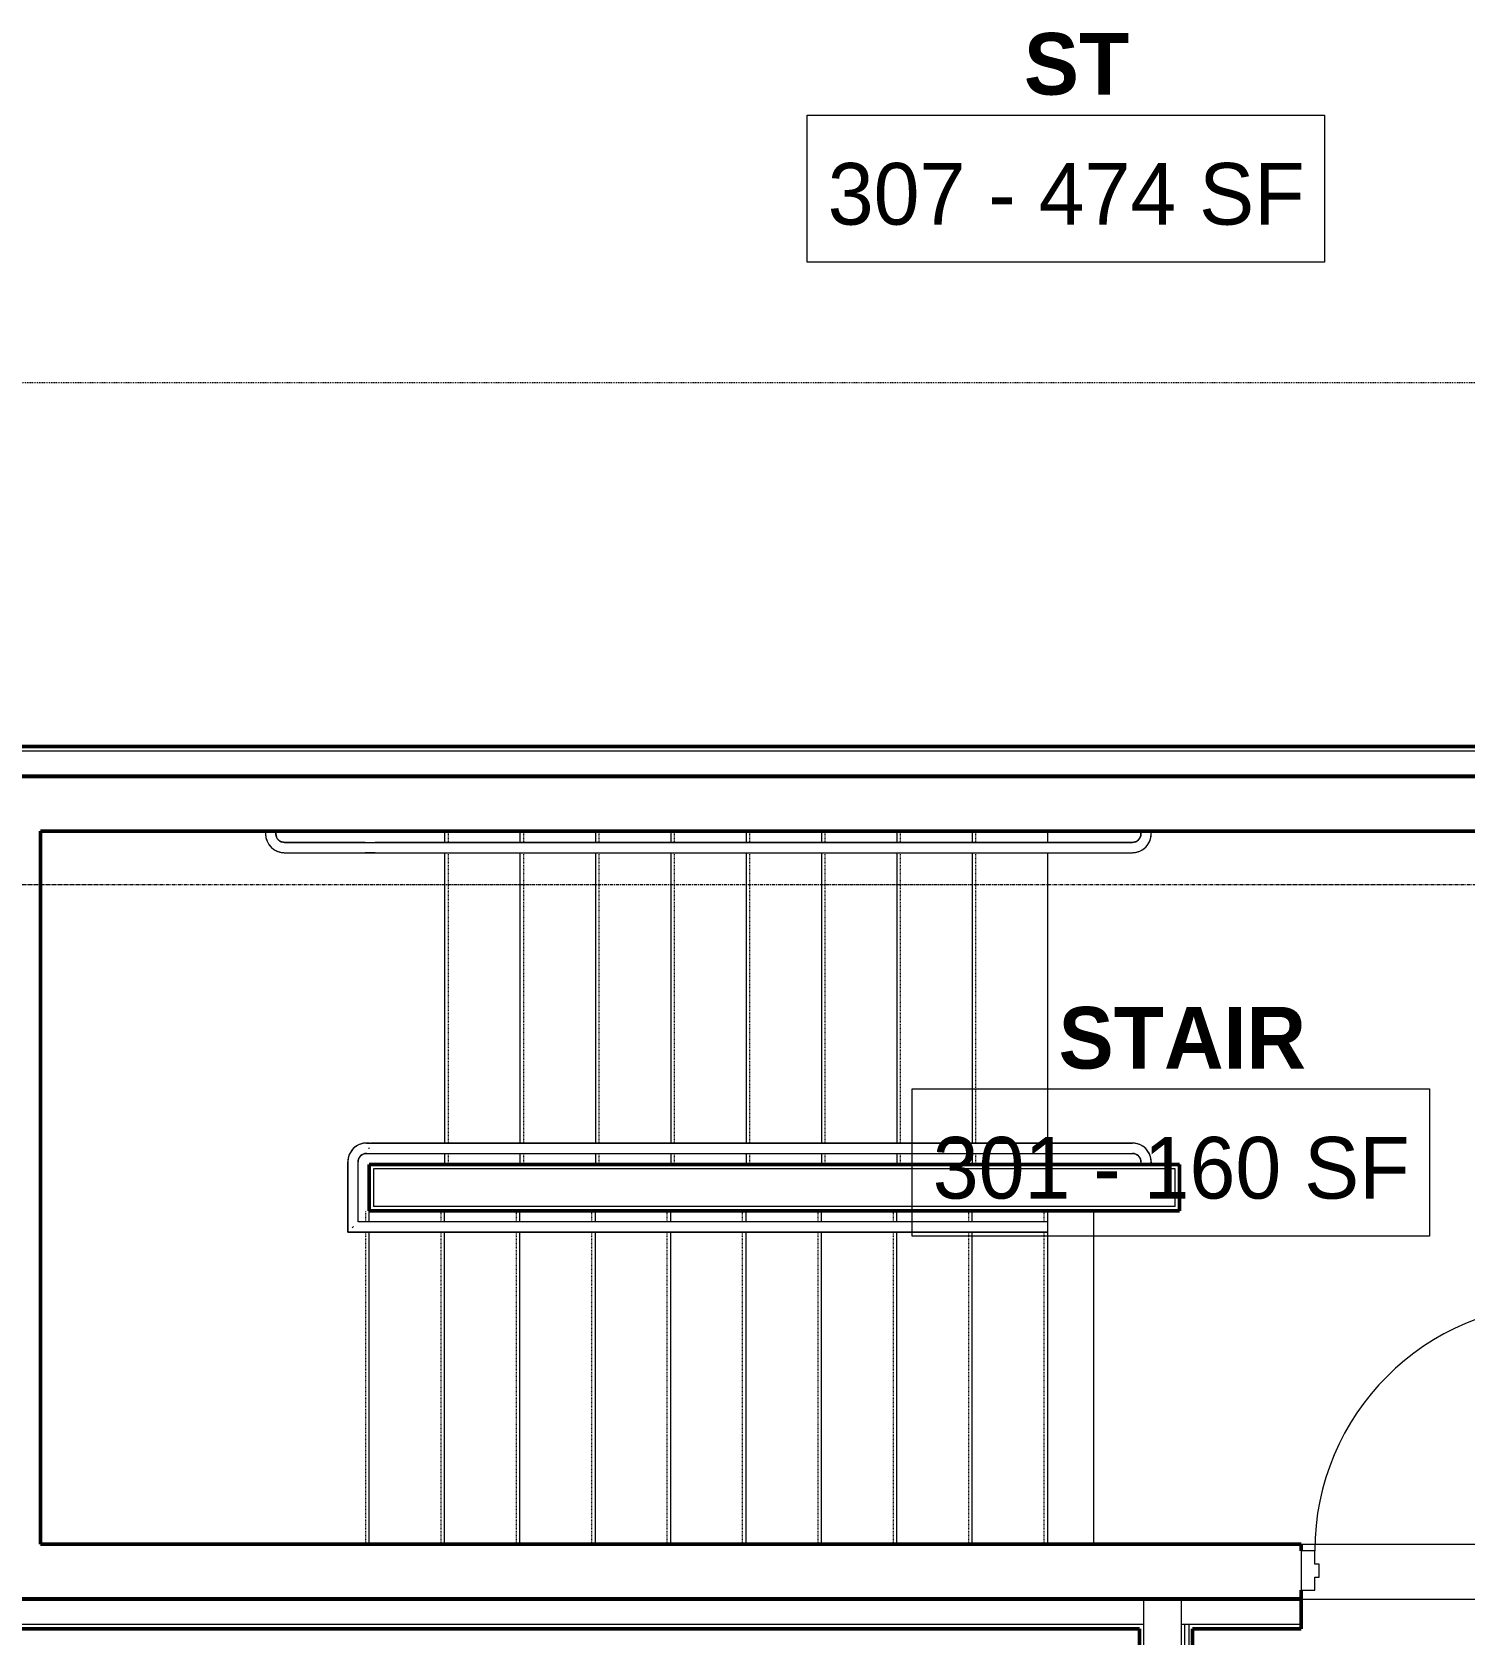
# Model space of a CAD drawing. Header units: inches. Extents: x -4217 to -1814, y 9706 to 12425.
# Drawn here: x -3820.5 to -3611.4, y 11425.7 to 11659.6 of the extents above; entities that cross this region are included whole.
import ezdxf

# ---------------------------------------------------------------- set-up
doc = ezdxf.new("R2010")
doc.units = ezdxf.units.IN
doc.header["$MEASUREMENT"] = 0
for name, pattern in [('Aligning Line 1_8_', [0.25, 0.125, -0.125]), ('Grid Line 1_2_', [0.875, 0.5, -0.125, 0.125, -0.125]), ('Overhead 1_16_', [0.101562, 0.0625, -0.039062])]:
    doc.linetypes.add(name, pattern=pattern)
for name, color, linetype, lineweight in [('A-AREA-IDEN', 2, 'Continuous', 9), ('A-DOOR-1', 250, 'Continuous', 9), ('A-DOOR-FRAM-1', 90, 'Continuous', 20), ('A-FLOR-1', 50, 'Continuous', 13), ('A-FLOR-HRAL-2', 250, 'Continuous', 9), ('A-WALL', 113, 'Continuous', 13), ('A-WALL-11', 113, 'Continuous', 50), ('A-WALL-3', 10, 'Continuous', 50), ('A-WALL-4', 50, 'Continuous', 13), ('G-ANNO-SYMB-1', 147, 'Aligning Line 1_8_', 9), ('I-WALL-1', 10, 'Continuous', 50), ('I-WALL-3', 2, 'Continuous', 50), ('Q-CASE-3', 250, 'Continuous', 9), ('S-GRID-1', 1, 'Grid Line 1_2_', 9), ('S-STRS-3', 250, 'Continuous', 9), ('S-STRS-4', 250, 'Overhead 1_16_', 9)]:
    doc.layers.add(name, color=color, linetype=linetype, lineweight=lineweight)
doc.styles.add('Century Gothic', font='ufonts.com_century-gothic.ttf', dxfattribs={"height": 9})
doc.styles.add('Century Gothic_B', font='GOTHICB.TTF', dxfattribs={"height": 9})

msp = doc.modelspace()

# ---------------------------------------------------------------- linework, layer by layer
at = {"layer": 'A-AREA-IDEN', "flags": 128}
for points in [[(-3707.40116, 11647.49659), (-3631.89564, 11647.49659), (-3631.89564, 11626.00053), (-3707.40116, 11626.00053)], [(-3692.07695, 11505.39051), (-3616.57144, 11505.39051), (-3616.57144, 11483.89445), (-3692.07695, 11483.89445)]]:
    msp.add_lwpolyline(points, close=True, dxfattribs=at)
at = {"layer": 'A-DOOR-1'}
msp.add_arc((-3597.32374, 11437.9894), 36, 90, 180, dxfattribs=at)
at = {"layer": 'A-DOOR-FRAM-1'}
for p, q in [((-3633.32374, 11437.9894), (-3635.32374, 11437.9894)), ((-3635.32374, 11437.9894), (-3635.32374, 11432.2394)), ((-3633.32374, 11436.0519), (-3633.32374, 11437.9894)), ((-3632.69874, 11436.0519), (-3633.32374, 11436.0519)), ((-3633.32374, 11432.2394), (-3633.32374, 11434.1769)), ((-3633.32374, 11434.1769), (-3632.69874, 11434.1769)), ((-3632.69874, 11434.1769), (-3632.69874, 11436.0519)), ((-3635.32374, 11432.2394), (-3633.32374, 11432.2394))]:
    msp.add_line(p, q, dxfattribs=at)
at = {"layer": 'A-FLOR-1'}
for p, q in [((-3672.32374, 11542.9894), (-3672.32374, 11541.35951)), ((-3672.32374, 11539.86984), (-3672.32374, 11497.48451)), ((-3672.32374, 11495.99484), (-3672.32374, 11494.3644)), ((-3635.32374, 11438.9894), (-3599.07374, 11438.9894)), ((-3595.32374, 11430.8894), (-3635.32374, 11430.8894))]:
    msp.add_line(p, q, dxfattribs=at)
at = {"layer": 'A-FLOR-HRAL-2'}
for p, q in [((-3786.44874, 11542.9894), (-3786.44874, 11542.6144)), ((-3786.44874, 11542.9894), (-3786.44874, 11542.6144)), ((-3784.94874, 11542.6144), (-3784.94874, 11542.9894)), ((-3784.94874, 11542.9894), (-3784.94874, 11542.6144)), ((-3658.69874, 11542.9894), (-3658.69874, 11542.6144)), ((-3658.69874, 11542.6144), (-3658.69874, 11542.9894)), ((-3657.19874, 11542.6144), (-3657.19874, 11542.9894)), ((-3657.19874, 11542.6144), (-3657.19874, 11542.9894)), ((-3771.90244, 11541.3644), (-3783.69874, 11541.3644)), ((-3783.69874, 11541.3644), (-3771.90244, 11541.3644)), ((-3783.69874, 11539.8644), (-3771.90244, 11539.8644)), ((-3783.69874, 11539.8644), (-3771.90244, 11539.8644)), ((-3771.90244, 11541.3644), (-3770.83445, 11541.3644)), ((-3771.90244, 11539.8644), (-3770.83445, 11539.8644)), ((-3770.83445, 11541.3644), (-3672.81302, 11541.3644)), ((-3770.83445, 11539.8644), (-3672.81302, 11539.8644)), ((-3759.92324, 11541.3644), (-3770.43396, 11541.3644)), ((-3770.43396, 11539.8644), (-3759.92324, 11539.8644)), ((-3672.41253, 11541.3644), (-3759.92324, 11541.3644)), ((-3759.92324, 11539.8644), (-3672.41253, 11539.8644)), ((-3672.81302, 11541.3644), (-3671.74504, 11541.3644)), ((-3672.81302, 11539.8644), (-3671.74504, 11539.8644)), ((-3659.94874, 11541.3644), (-3671.74504, 11541.3644)), ((-3671.74504, 11541.3644), (-3659.94874, 11541.3644)), ((-3671.74504, 11539.8644), (-3659.94874, 11539.8644)), ((-3671.74504, 11539.8644), (-3659.94874, 11539.8644)), ((-3771.30474, 11497.4894), (-3771.69874, 11497.4894)), ((-3771.69874, 11497.4894), (-3771.32374, 11497.4894)), ((-3771.32374, 11497.4894), (-3672.81302, 11497.4894)), ((-3759.92324, 11497.4894), (-3771.10672, 11497.4894)), ((-3672.41253, 11497.4894), (-3759.92324, 11497.4894)), ((-3672.81302, 11497.4894), (-3671.74504, 11497.4894)), ((-3659.94874, 11497.4894), (-3671.74504, 11497.4894)), ((-3671.74504, 11497.4894), (-3659.94874, 11497.4894)), ((-3771.69874, 11495.9894), (-3771.30474, 11495.9894)), ((-3771.69874, 11495.9894), (-3771.32374, 11495.9894)), ((-3771.32374, 11495.9894), (-3672.81302, 11495.9894)), ((-3771.10672, 11495.9894), (-3759.92324, 11495.9894)), ((-3759.92324, 11495.9894), (-3672.41253, 11495.9894)), ((-3672.81302, 11495.9894), (-3671.74504, 11495.9894)), ((-3671.74504, 11495.9894), (-3659.94874, 11495.9894)), ((-3671.74504, 11495.9894), (-3659.94874, 11495.9894)), ((-3774.44874, 11494.7394), (-3774.44874, 11484.4894)), ((-3774.44874, 11484.4894), (-3774.44874, 11494.7394)), ((-3772.94874, 11485.9894), (-3772.94874, 11494.7394)), ((-3772.94874, 11485.9894), (-3772.94874, 11494.7394)), ((-3658.69874, 11494.7394), (-3658.69874, 11494.3644)), ((-3658.69874, 11494.7394), (-3658.69874, 11494.3644)), ((-3657.19874, 11494.3644), (-3657.19874, 11494.7394)), ((-3657.19874, 11494.7394), (-3657.19874, 11494.3644)), ((-3771.90244, 11485.9894), (-3772.94874, 11485.9894)), ((-3771.90244, 11485.9894), (-3772.94874, 11485.9894)), ((-3770.83445, 11485.9894), (-3771.90244, 11485.9894)), ((-3672.32374, 11485.9894), (-3771.23495, 11485.9894)), ((-3672.32374, 11485.9894), (-3770.83445, 11485.9894)), ((-3774.44874, 11484.4894), (-3771.90244, 11484.4894)), ((-3771.90244, 11484.4894), (-3774.44874, 11484.4894)), ((-3770.83445, 11484.4894), (-3771.90244, 11484.4894)), ((-3771.23495, 11484.4894), (-3672.32374, 11484.4894)), ((-3672.32374, 11484.4894), (-3770.83445, 11484.4894))]:
    msp.add_line(p, q, dxfattribs=at)
at = {"layer": 'A-FLOR-HRAL-2', "flags": 128}
for points in [[(-3786.44874, 11542.6144), (-3786.44654, 11542.50443), (-3786.43994, 11542.39463), (-3786.42896, 11542.28519), (-3786.41361, 11542.17627), (-3786.39392, 11542.06806), (-3786.36992, 11541.96071), (-3786.34164, 11541.85442), (-3786.30913, 11541.74934), (-3786.27245, 11541.64564), (-3786.23165, 11541.5435), (-3786.1868, 11541.44306), (-3786.13797, 11541.3445), (-3786.08524, 11541.24798), (-3786.02869, 11541.15363), (-3785.96841, 11541.06163), (-3785.9045, 11540.97211), (-3785.83706, 11540.88522), (-3785.7662, 11540.80109), (-3785.69204, 11540.71986), (-3785.61468, 11540.64167), (-3785.53426, 11540.56663), (-3785.4509, 11540.49486), (-3785.36474, 11540.42649), (-3785.27592, 11540.36162), (-3785.18457, 11540.30035), (-3785.09084, 11540.24278), (-3784.99489, 11540.18901), (-3784.89686, 11540.13912), (-3784.79692, 11540.09319), (-3784.69522, 11540.05129), (-3784.59193, 11540.01349), (-3784.4872, 11539.97985), (-3784.38122, 11539.95043), (-3784.27414, 11539.92527), (-3784.16615, 11539.90441), (-3784.0574, 11539.88789), (-3783.94808, 11539.87572), (-3783.83837, 11539.86794), (-3783.72843, 11539.86456), (-3783.69874, 11539.8644)], [(-3783.69874, 11541.3644), (-3783.74872, 11541.3654), (-3783.79863, 11541.36839), (-3783.84838, 11541.37339), (-3783.89788, 11541.38036), (-3783.94707, 11541.38931), (-3783.99586, 11541.40022), (-3784.04418, 11541.41308), (-3784.09194, 11541.42785), (-3784.13908, 11541.44453), (-3784.18551, 11541.46307), (-3784.23116, 11541.48346), (-3784.27596, 11541.50565), (-3784.31984, 11541.52962), (-3784.36272, 11541.55533), (-3784.40454, 11541.58273), (-3784.44523, 11541.61178), (-3784.48473, 11541.64243), (-3784.52297, 11541.67464), (-3784.55989, 11541.70835), (-3784.59543, 11541.74351), (-3784.62954, 11541.78007), (-3784.66216, 11541.81796), (-3784.69324, 11541.85712), (-3784.72273, 11541.8975), (-3784.75058, 11541.93902), (-3784.77674, 11541.98162), (-3784.80118, 11542.02524), (-3784.82386, 11542.06979), (-3784.84474, 11542.11522), (-3784.86379, 11542.16145), (-3784.88097, 11542.2084), (-3784.89626, 11542.256), (-3784.90963, 11542.30418), (-3784.92107, 11542.35285), (-3784.93055, 11542.40194), (-3784.93806, 11542.45137), (-3784.94359, 11542.50106), (-3784.94712, 11542.55093), (-3784.94866, 11542.6009), (-3784.94874, 11542.6144)], [(-3659.94874, 11539.8644), (-3659.83877, 11539.8666), (-3659.72897, 11539.87319), (-3659.61953, 11539.88417), (-3659.51061, 11539.89952), (-3659.4024, 11539.91921), (-3659.29505, 11539.94322), (-3659.18876, 11539.97149), (-3659.08368, 11540.004), (-3658.97998, 11540.04068), (-3658.87784, 11540.08148), (-3658.7774, 11540.12633), (-3658.67884, 11540.17516), (-3658.58232, 11540.22789), (-3658.48797, 11540.28444), (-3658.39597, 11540.34472), (-3658.30645, 11540.40863), (-3658.21956, 11540.47607), (-3658.13543, 11540.54693), (-3658.0542, 11540.6211), (-3657.97601, 11540.69845), (-3657.90097, 11540.77887), (-3657.8292, 11540.86223), (-3657.76083, 11540.94839), (-3657.69596, 11541.03722), (-3657.63469, 11541.12856), (-3657.57713, 11541.22229), (-3657.52335, 11541.31824), (-3657.47346, 11541.41627), (-3657.42753, 11541.51621), (-3657.38563, 11541.61791), (-3657.34783, 11541.72121), (-3657.31419, 11541.82593), (-3657.28477, 11541.93191), (-3657.25961, 11542.03899), (-3657.23875, 11542.14699), (-3657.22223, 11542.25573), (-3657.21006, 11542.36505), (-3657.20228, 11542.47477), (-3657.1989, 11542.58471), (-3657.19874, 11542.6144)], [(-3658.69874, 11542.6144), (-3658.69974, 11542.56441), (-3658.70273, 11542.5145), (-3658.70773, 11542.46476), (-3658.7147, 11542.41525), (-3658.72365, 11542.36606), (-3658.73456, 11542.31727), (-3658.74742, 11542.26895), (-3658.76219, 11542.22119), (-3658.77887, 11542.17405), (-3658.79741, 11542.12762), (-3658.8178, 11542.08197), (-3658.83999, 11542.03717), (-3658.86396, 11541.9933), (-3658.88967, 11541.95041), (-3658.91707, 11541.90859), (-3658.94612, 11541.8679), (-3658.97677, 11541.8284), (-3659.00898, 11541.79017), (-3659.04269, 11541.75324), (-3659.07785, 11541.7177), (-3659.11441, 11541.68359), (-3659.1523, 11541.65097), (-3659.19146, 11541.61989), (-3659.23184, 11541.59041), (-3659.27336, 11541.56256), (-3659.31596, 11541.53639), (-3659.35958, 11541.51195), (-3659.40413, 11541.48927), (-3659.44956, 11541.46839), (-3659.49579, 11541.44935), (-3659.54274, 11541.43217), (-3659.59034, 11541.41688), (-3659.63852, 11541.4035), (-3659.68719, 11541.39207), (-3659.73628, 11541.38258), (-3659.78571, 11541.37507), (-3659.8354, 11541.36955), (-3659.88527, 11541.36601), (-3659.93524, 11541.36447), (-3659.94874, 11541.3644)], [(-3771.90244, 11541.3644), (-3771.79247, 11541.3644), (-3771.68267, 11541.3644), (-3771.57323, 11541.3644), (-3771.46431, 11541.3644), (-3771.3561, 11541.3644), (-3771.24876, 11541.3644), (-3771.14246, 11541.3644), (-3771.03738, 11541.3644), (-3770.93368, 11541.3644), (-3770.83154, 11541.3644), (-3770.7311, 11541.3644), (-3770.63254, 11541.3644), (-3770.53602, 11541.3644), (-3770.44168, 11541.3644), (-3770.43396, 11541.3644)], [(-3770.43396, 11539.8644), (-3770.52811, 11539.8644), (-3770.62446, 11539.8644), (-3770.72286, 11539.8644), (-3770.82314, 11539.8644), (-3770.92515, 11539.8644), (-3771.02873, 11539.8644), (-3771.1337, 11539.8644), (-3771.2399, 11539.8644), (-3771.34716, 11539.8644), (-3771.45531, 11539.8644), (-3771.56418, 11539.8644), (-3771.67358, 11539.8644), (-3771.78336, 11539.8644), (-3771.89332, 11539.8644), (-3771.90244, 11539.8644)], [(-3671.74504, 11541.3644), (-3671.79502, 11541.3644), (-3671.84493, 11541.3644), (-3671.89468, 11541.3644), (-3671.94418, 11541.3644), (-3671.99337, 11541.3644), (-3672.04216, 11541.3644), (-3672.09048, 11541.3644), (-3672.13824, 11541.3644), (-3672.18538, 11541.3644), (-3672.23181, 11541.3644), (-3672.27746, 11541.3644), (-3672.32226, 11541.3644), (-3672.36614, 11541.3644), (-3672.40902, 11541.3644), (-3672.41253, 11541.3644)], [(-3672.41253, 11539.8644), (-3672.36973, 11539.8644), (-3672.32593, 11539.8644), (-3672.28121, 11539.8644), (-3672.23562, 11539.8644), (-3672.18926, 11539.8644), (-3672.14218, 11539.8644), (-3672.09446, 11539.8644), (-3672.04619, 11539.8644), (-3671.99743, 11539.8644), (-3671.94827, 11539.8644), (-3671.89879, 11539.8644), (-3671.84906, 11539.8644), (-3671.79916, 11539.8644), (-3671.74918, 11539.8644), (-3671.74504, 11539.8644)], [(-3771.69874, 11497.4894), (-3771.80871, 11497.4872), (-3771.9185, 11497.4806), (-3772.02795, 11497.46962), (-3772.13686, 11497.45427), (-3772.24508, 11497.43458), (-3772.35242, 11497.41058), (-3772.45871, 11497.3823), (-3772.56379, 11497.34979), (-3772.66749, 11497.31311), (-3772.76964, 11497.27231), (-3772.87007, 11497.22746), (-3772.96863, 11497.17863), (-3773.06516, 11497.1259), (-3773.1595, 11497.06935), (-3773.2515, 11497.00907), (-3773.34102, 11496.94516), (-3773.42792, 11496.87772), (-3773.51204, 11496.80686), (-3773.59327, 11496.7327), (-3773.67147, 11496.65534), (-3773.74651, 11496.57492), (-3773.81827, 11496.49156), (-3773.88664, 11496.4054), (-3773.95151, 11496.31658), (-3774.01278, 11496.22523), (-3774.07035, 11496.1315), (-3774.12412, 11496.03555), (-3774.17401, 11495.93752), (-3774.21995, 11495.83758), (-3774.26184, 11495.73588), (-3774.29964, 11495.63259), (-3774.33328, 11495.52786), (-3774.3627, 11495.42188), (-3774.38786, 11495.3148), (-3774.40872, 11495.20681), (-3774.42525, 11495.09806), (-3774.43741, 11494.98874), (-3774.44519, 11494.87903), (-3774.44858, 11494.76909), (-3774.44874, 11494.7394)], [(-3671.74504, 11497.4894), (-3671.79502, 11497.4894), (-3671.84493, 11497.4894), (-3671.89468, 11497.4894), (-3671.94418, 11497.4894), (-3671.99337, 11497.4894), (-3672.04216, 11497.4894), (-3672.09048, 11497.4894), (-3672.13824, 11497.4894), (-3672.18538, 11497.4894), (-3672.23181, 11497.4894), (-3672.27746, 11497.4894), (-3672.32226, 11497.4894), (-3672.36614, 11497.4894), (-3672.40902, 11497.4894), (-3672.41253, 11497.4894)], [(-3657.19874, 11494.7394), (-3657.20094, 11494.84937), (-3657.20753, 11494.95916), (-3657.21851, 11495.0686), (-3657.23386, 11495.17752), (-3657.25355, 11495.28574), (-3657.27756, 11495.39308), (-3657.30583, 11495.49937), (-3657.33834, 11495.60445), (-3657.37502, 11495.70815), (-3657.41582, 11495.8103), (-3657.46067, 11495.91073), (-3657.5095, 11496.00929), (-3657.56223, 11496.10582), (-3657.61879, 11496.20016), (-3657.67906, 11496.29216), (-3657.74297, 11496.38168), (-3657.81041, 11496.46858), (-3657.88127, 11496.5527), (-3657.95544, 11496.63393), (-3658.03279, 11496.71213), (-3658.11321, 11496.78716), (-3658.19657, 11496.85893), (-3658.28273, 11496.9273), (-3658.37156, 11496.99217), (-3658.46291, 11497.05344), (-3658.55663, 11497.11101), (-3658.65258, 11497.16478), (-3658.75061, 11497.21467), (-3658.85055, 11497.2606), (-3658.95225, 11497.3025), (-3659.05555, 11497.3403), (-3659.16027, 11497.37394), (-3659.26625, 11497.40336), (-3659.37333, 11497.42852), (-3659.48133, 11497.44938), (-3659.59007, 11497.46591), (-3659.69939, 11497.47807), (-3659.80911, 11497.48585), (-3659.91905, 11497.48924), (-3659.94874, 11497.4894)], [(-3772.94874, 11494.7394), (-3772.94774, 11494.78938), (-3772.94474, 11494.83929), (-3772.93975, 11494.88904), (-3772.93277, 11494.93854), (-3772.92382, 11494.98773), (-3772.91291, 11495.03652), (-3772.90006, 11495.08484), (-3772.88528, 11495.1326), (-3772.86861, 11495.17974), (-3772.85006, 11495.22617), (-3772.82968, 11495.27182), (-3772.80748, 11495.31662), (-3772.78351, 11495.3605), (-3772.75781, 11495.40338), (-3772.73041, 11495.4452), (-3772.70136, 11495.48589), (-3772.6707, 11495.52539), (-3772.63849, 11495.56363), (-3772.60478, 11495.60055), (-3772.56962, 11495.63609), (-3772.53307, 11495.6702), (-3772.49518, 11495.70282), (-3772.45601, 11495.7339), (-3772.41564, 11495.76339), (-3772.37411, 11495.79123), (-3772.33151, 11495.8174), (-3772.2879, 11495.84184), (-3772.24334, 11495.86452), (-3772.19791, 11495.8854), (-3772.15168, 11495.90444), (-3772.10473, 11495.92163), (-3772.05713, 11495.93692), (-3772.00896, 11495.95029), (-3771.96029, 11495.96173), (-3771.9112, 11495.97121), (-3771.86177, 11495.97872), (-3771.81208, 11495.98425), (-3771.7622, 11495.98778), (-3771.71223, 11495.98932), (-3771.69874, 11495.9894)], [(-3672.41253, 11495.9894), (-3672.36973, 11495.9894), (-3672.32593, 11495.9894), (-3672.28121, 11495.9894), (-3672.23562, 11495.9894), (-3672.18926, 11495.9894), (-3672.14218, 11495.9894), (-3672.09446, 11495.9894), (-3672.04619, 11495.9894), (-3671.99743, 11495.9894), (-3671.94827, 11495.9894), (-3671.89879, 11495.9894), (-3671.84906, 11495.9894), (-3671.79916, 11495.9894), (-3671.74918, 11495.9894), (-3671.74504, 11495.9894)], [(-3659.94874, 11495.9894), (-3659.89875, 11495.9884), (-3659.84884, 11495.9854), (-3659.7991, 11495.98041), (-3659.74959, 11495.97343), (-3659.7004, 11495.96448), (-3659.65161, 11495.95357), (-3659.60329, 11495.94072), (-3659.55553, 11495.92594), (-3659.50839, 11495.90927), (-3659.46196, 11495.89072), (-3659.41631, 11495.87034), (-3659.37151, 11495.84814), (-3659.32764, 11495.82417), (-3659.28475, 11495.79846), (-3659.24293, 11495.77107), (-3659.20224, 11495.74202), (-3659.16275, 11495.71136), (-3659.12451, 11495.67915), (-3659.08758, 11495.64544), (-3659.05204, 11495.61028), (-3659.01793, 11495.57372), (-3658.98531, 11495.53584), (-3658.95423, 11495.49667), (-3658.92475, 11495.4563), (-3658.8969, 11495.41477), (-3658.87073, 11495.37217), (-3658.84629, 11495.32856), (-3658.82361, 11495.284), (-3658.80273, 11495.23857), (-3658.78369, 11495.19234), (-3658.76651, 11495.14539), (-3658.75122, 11495.09779), (-3658.73784, 11495.04962), (-3658.72641, 11495.00094), (-3658.71692, 11494.95186), (-3658.70941, 11494.90243), (-3658.70389, 11494.85274), (-3658.70035, 11494.80286), (-3658.69881, 11494.75289), (-3658.69874, 11494.7394)], [(-3771.23495, 11485.9894), (-3771.27774, 11485.9894), (-3771.32154, 11485.9894), (-3771.36627, 11485.9894), (-3771.41185, 11485.9894), (-3771.45822, 11485.9894), (-3771.5053, 11485.9894), (-3771.55301, 11485.9894), (-3771.60128, 11485.9894), (-3771.65004, 11485.9894), (-3771.6992, 11485.9894), (-3771.74868, 11485.9894), (-3771.79841, 11485.9894), (-3771.84831, 11485.9894), (-3771.89829, 11485.9894), (-3771.90244, 11485.9894)], [(-3771.90244, 11484.4894), (-3771.85245, 11484.4894), (-3771.80254, 11484.4894), (-3771.7528, 11484.4894), (-3771.70329, 11484.4894), (-3771.6541, 11484.4894), (-3771.60531, 11484.4894), (-3771.55699, 11484.4894), (-3771.50923, 11484.4894), (-3771.46209, 11484.4894), (-3771.41566, 11484.4894), (-3771.37001, 11484.4894), (-3771.32521, 11484.4894), (-3771.28134, 11484.4894), (-3771.23845, 11484.4894), (-3771.23495, 11484.4894)]]:
    msp.add_lwpolyline(points, dxfattribs=at)
at = {"layer": 'A-FLOR-HRAL-2'}
for centre, radius, start, end in [((-3783.69874, 11542.6144), 2.75, 180, 270), ((-3783.69874, 11542.6144), 1.25, 180, 270), ((-3659.94874, 11542.6144), 2.75, 270, 0), ((-3659.94874, 11542.6144), 1.25, 270, 0), ((-3771.69874, 11494.7394), 2.75, 90, 180), ((-3659.94874, 11494.7394), 2.75, 0, 90), ((-3771.69874, 11494.7394), 1.25, 90, 180), ((-3659.94874, 11494.7394), 1.25, 0, 90)]:
    msp.add_arc(centre, radius, start, end, dxfattribs=at)
msp.add_open_spline([(-3771.32257, 11496.66159), (-3771.32335, 11496.68744), (-3771.32414, 11496.73943), (-3771.32331, 11496.79129), (-3771.3225, 11496.81707)], degree=3, dxfattribs=at)
msp.add_open_spline([(-3773.60682, 11485.33136), (-3773.62117, 11485.3171), (-3773.65195, 11485.28649), (-3773.69874, 11485.2394), (-3773.74553, 11485.1923), (-3773.7763, 11485.16169), (-3773.79066, 11485.14743)], degree=3, knots=[0.46086967964, 0.46086967964, 0.46086967964, 0.46086967964, 0.47916666667, 0.5, 0.52083333333, 0.53913032036, 0.53913032036, 0.53913032036, 0.53913032036], dxfattribs=at)
at = {"layer": 'A-WALL'}
for p, q in [((-3827.32374, 11554.7394), (-3486.67374, 11554.7394)), ((-3827.32374, 11551.2394), (-3481.17374, 11551.2394)), ((-3635.32374, 11430.7394), (-3827.32374, 11430.7394)), ((-3658.27374, 11363.2394), (-3658.27374, 11430.7394)), ((-3652.77374, 11368.7394), (-3652.77374, 11430.7394)), ((-3658.27374, 11427.2394), (-3827.32374, 11427.2394)), ((-3635.32374, 11427.2394), (-3652.77374, 11427.2394)), ((-3652.27374, 11369.2394), (-3652.27374, 11427.2394)), ((-3651.64874, 11370.3644), (-3651.64874, 11427.2394))]:
    msp.add_line(p, q, dxfattribs=at)
at = {"layer": 'A-WALL-11'}
for p, q in [((-3487.29874, 11555.3644), (-3827.32374, 11555.3644)), ((-3827.32374, 11550.9894), (-3487.29874, 11550.9894)), ((-3635.32374, 11430.9894), (-3827.32374, 11430.9894)), ((-3635.32374, 11426.6144), (-3635.32374, 11430.9894)), ((-3827.32374, 11426.6144), (-3658.89874, 11426.6144)), ((-3651.14874, 11426.6144), (-3635.32374, 11426.6144))]:
    msp.add_line(p, q, dxfattribs=at)
at = {"layer": 'A-WALL-3'}
for p, q in [((-3819.32374, 11550.9894), (-3827.32374, 11550.9894)), ((-3587.32374, 11550.9894), (-3819.32374, 11550.9894)), ((-3819.32374, 11438.9894), (-3819.32374, 11542.9894)), ((-3819.32374, 11542.9894), (-3587.32374, 11542.9894)), ((-3635.32374, 11438.9894), (-3819.32374, 11438.9894)), ((-3635.32374, 11437.9894), (-3635.32374, 11438.9894)), ((-3635.32374, 11430.9894), (-3635.32374, 11432.2394)), ((-3827.32374, 11430.9894), (-3635.32374, 11430.9894))]:
    msp.add_line(p, q, dxfattribs=at)
at = {"layer": 'A-WALL-4'}
for p, q in [((-3770.69874, 11493.7394), (-3770.69874, 11488.2394)), ((-3653.69874, 11493.7394), (-3770.69874, 11493.7394)), ((-3653.69874, 11488.2394), (-3653.69874, 11493.7394)), ((-3653.69874, 11488.2394), (-3770.69874, 11488.2394))]:
    msp.add_line(p, q, dxfattribs=at)
at = {"layer": 'G-ANNO-SYMB-1'}
msp.add_line((-3429.66725, 11608.39373), (-3865.74625, 11608.39373), dxfattribs=at)
at = {"layer": 'I-WALL-1'}
for p, q in [((-3653.07374, 11494.3644), (-3771.32374, 11494.3644)), ((-3771.32374, 11494.3644), (-3771.32374, 11493.7394)), ((-3771.32374, 11493.7394), (-3771.32374, 11488.2394)), ((-3653.07374, 11493.7394), (-3653.07374, 11494.3644)), ((-3653.07374, 11488.2394), (-3653.07374, 11493.7394)), ((-3771.32374, 11488.2394), (-3771.32374, 11487.6144)), ((-3653.07374, 11487.6144), (-3653.07374, 11488.2394)), ((-3771.32374, 11487.6144), (-3653.07374, 11487.6144))]:
    msp.add_line(p, q, dxfattribs=at)
at = {"layer": 'I-WALL-3'}
for p, q in [((-3658.89874, 11426.6144), (-3658.89874, 11362.6144)), ((-3651.14874, 11370.3644), (-3651.14874, 11426.6144))]:
    msp.add_line(p, q, dxfattribs=at)
at = {"layer": 'Q-CASE-3'}
for p, q in [((-3672.32374, 11487.6144), (-3672.32374, 11438.9894)), ((-3665.57374, 11438.9894), (-3665.57374, 11487.6144))]:
    msp.add_line(p, q, dxfattribs=at)
at = {"layer": 'S-GRID-1'}
msp.add_line((-1814.20638, 11535.1894), (-4168.71446, 11535.1894), dxfattribs=at)
at = {"layer": 'S-STRS-3'}
for p, q in [((-3760.32374, 11542.9894), (-3760.32374, 11541.3644)), ((-3749.32374, 11542.9894), (-3749.32374, 11541.3644)), ((-3738.32374, 11542.9894), (-3738.32374, 11541.3644)), ((-3727.32374, 11542.9894), (-3727.32374, 11541.3644)), ((-3716.32374, 11542.9894), (-3716.32374, 11541.3644)), ((-3705.32374, 11542.9894), (-3705.32374, 11541.3644)), ((-3694.32374, 11542.9894), (-3694.32374, 11541.3644)), ((-3683.32374, 11542.9894), (-3683.32374, 11541.3644)), ((-3672.32374, 11542.9894), (-3672.32374, 11541.35951)), ((-3760.32374, 11539.8644), (-3760.32374, 11497.4894)), ((-3749.32374, 11539.8644), (-3749.32374, 11497.4894)), ((-3738.32374, 11539.8644), (-3738.32374, 11497.4894)), ((-3727.32374, 11539.8644), (-3727.32374, 11497.4894)), ((-3716.32374, 11539.8644), (-3716.32374, 11497.4894)), ((-3705.32374, 11539.8644), (-3705.32374, 11497.4894)), ((-3694.32374, 11539.8644), (-3694.32374, 11497.4894)), ((-3683.32374, 11539.8644), (-3683.32374, 11497.4894)), ((-3672.32374, 11539.86984), (-3672.32374, 11497.48451)), ((-3760.32374, 11495.9894), (-3760.32374, 11494.3644)), ((-3749.32374, 11495.9894), (-3749.32374, 11494.3644)), ((-3738.32374, 11495.9894), (-3738.32374, 11494.3644)), ((-3727.32374, 11495.9894), (-3727.32374, 11494.3644)), ((-3716.32374, 11495.9894), (-3716.32374, 11494.3644)), ((-3705.32374, 11495.9894), (-3705.32374, 11494.3644)), ((-3694.32374, 11495.9894), (-3694.32374, 11494.3644)), ((-3683.32374, 11495.9894), (-3683.32374, 11494.3644)), ((-3672.32374, 11495.99484), (-3672.32374, 11494.3644)), ((-3771.32374, 11485.98395), (-3771.32374, 11487.6144)), ((-3760.32374, 11485.9894), (-3760.32374, 11487.6144)), ((-3749.32374, 11485.9894), (-3749.32374, 11487.6144)), ((-3738.32374, 11485.9894), (-3738.32374, 11487.6144)), ((-3727.32374, 11485.9894), (-3727.32374, 11487.6144)), ((-3716.32374, 11485.9894), (-3716.32374, 11487.6144)), ((-3705.32374, 11485.9894), (-3705.32374, 11487.6144)), ((-3694.32374, 11485.9894), (-3694.32374, 11487.6144)), ((-3683.32374, 11485.9894), (-3683.32374, 11487.6144)), ((-3771.32374, 11438.9894), (-3771.32374, 11484.49429)), ((-3760.32374, 11438.9894), (-3760.32374, 11484.4894)), ((-3749.32374, 11438.9894), (-3749.32374, 11484.4894)), ((-3738.32374, 11438.9894), (-3738.32374, 11484.4894)), ((-3727.32374, 11438.9894), (-3727.32374, 11484.4894)), ((-3716.32374, 11438.9894), (-3716.32374, 11484.4894)), ((-3705.32374, 11438.9894), (-3705.32374, 11484.4894)), ((-3694.32374, 11438.9894), (-3694.32374, 11484.4894)), ((-3683.32374, 11438.9894), (-3683.32374, 11484.4894))]:
    msp.add_line(p, q, dxfattribs=at)
at = {"layer": 'S-STRS-4'}
for p, q in [((-3759.82374, 11542.9894), (-3759.82374, 11541.3644)), ((-3748.82374, 11542.9894), (-3748.82374, 11541.3644)), ((-3737.82374, 11542.9894), (-3737.82374, 11541.3644)), ((-3726.82374, 11542.9894), (-3726.82374, 11541.3644)), ((-3715.82374, 11542.9894), (-3715.82374, 11541.3644)), ((-3704.82374, 11542.9894), (-3704.82374, 11541.3644)), ((-3693.82374, 11542.9894), (-3693.82374, 11541.3644)), ((-3682.82374, 11542.9894), (-3682.82374, 11541.3644)), ((-3759.82374, 11539.8644), (-3759.82374, 11497.4894)), ((-3748.82374, 11539.8644), (-3748.82374, 11497.4894)), ((-3737.82374, 11539.8644), (-3737.82374, 11497.4894)), ((-3726.82374, 11539.8644), (-3726.82374, 11497.4894)), ((-3715.82374, 11539.8644), (-3715.82374, 11497.4894)), ((-3704.82374, 11539.8644), (-3704.82374, 11497.4894)), ((-3693.82374, 11539.8644), (-3693.82374, 11497.4894)), ((-3682.82374, 11539.8644), (-3682.82374, 11497.4894)), ((-3759.82374, 11495.9894), (-3759.82374, 11494.3644)), ((-3748.82374, 11495.9894), (-3748.82374, 11494.3644)), ((-3737.82374, 11495.9894), (-3737.82374, 11494.3644)), ((-3726.82374, 11495.9894), (-3726.82374, 11494.3644)), ((-3715.82374, 11495.9894), (-3715.82374, 11494.3644)), ((-3704.82374, 11495.9894), (-3704.82374, 11494.3644)), ((-3693.82374, 11495.9894), (-3693.82374, 11494.3644)), ((-3682.82374, 11495.9894), (-3682.82374, 11494.3644)), ((-3771.82374, 11485.98627), (-3771.82374, 11487.6144)), ((-3760.82374, 11485.9894), (-3760.82374, 11487.6144)), ((-3749.82374, 11485.9894), (-3749.82374, 11487.6144)), ((-3738.82374, 11485.9894), (-3738.82374, 11487.6144)), ((-3727.82374, 11485.9894), (-3727.82374, 11487.6144)), ((-3716.82374, 11485.9894), (-3716.82374, 11487.6144)), ((-3705.82374, 11485.9894), (-3705.82374, 11487.6144)), ((-3694.82374, 11485.9894), (-3694.82374, 11487.6144)), ((-3683.82374, 11485.9894), (-3683.82374, 11487.6144)), ((-3672.82374, 11485.9894), (-3672.82374, 11487.6144)), ((-3771.82374, 11438.9894), (-3771.82374, 11484.49277)), ((-3760.82374, 11438.9894), (-3760.82374, 11484.4894)), ((-3749.82374, 11438.9894), (-3749.82374, 11484.4894)), ((-3738.82374, 11438.9894), (-3738.82374, 11484.4894)), ((-3727.82374, 11438.9894), (-3727.82374, 11484.4894)), ((-3716.82374, 11438.9894), (-3716.82374, 11484.4894)), ((-3705.82374, 11438.9894), (-3705.82374, 11484.4894)), ((-3694.82374, 11438.9894), (-3694.82374, 11484.4894)), ((-3683.82374, 11438.9894), (-3683.82374, 11484.4894)), ((-3672.82374, 11438.9894), (-3672.82374, 11484.4894))]:
    msp.add_line(p, q, dxfattribs=at)

# ---------------------------------------------------------------- texts
at = {"layer": 'A-AREA-IDEN', "char_height": 9, "attachment_point": 1}
for s, insert, width, style in [('ST', (-3675.77123, 11659.46474), 14.544, 'Century Gothic_B'), ('307 - 474 SF', (-3704.40116, 11640.49659), 83.931, 'Century Gothic'), ('STAIR', (-3670.70845, 11517.35866), 39.39, 'Century Gothic_B'), ('301 - 160 SF', (-3689.07695, 11498.39051), 83.931, 'Century Gothic')]:
    msp.add_mtext(s, dxfattribs=dict(at, insert=insert, width=width, style=style))

doc.saveas('drawing.dxf')
